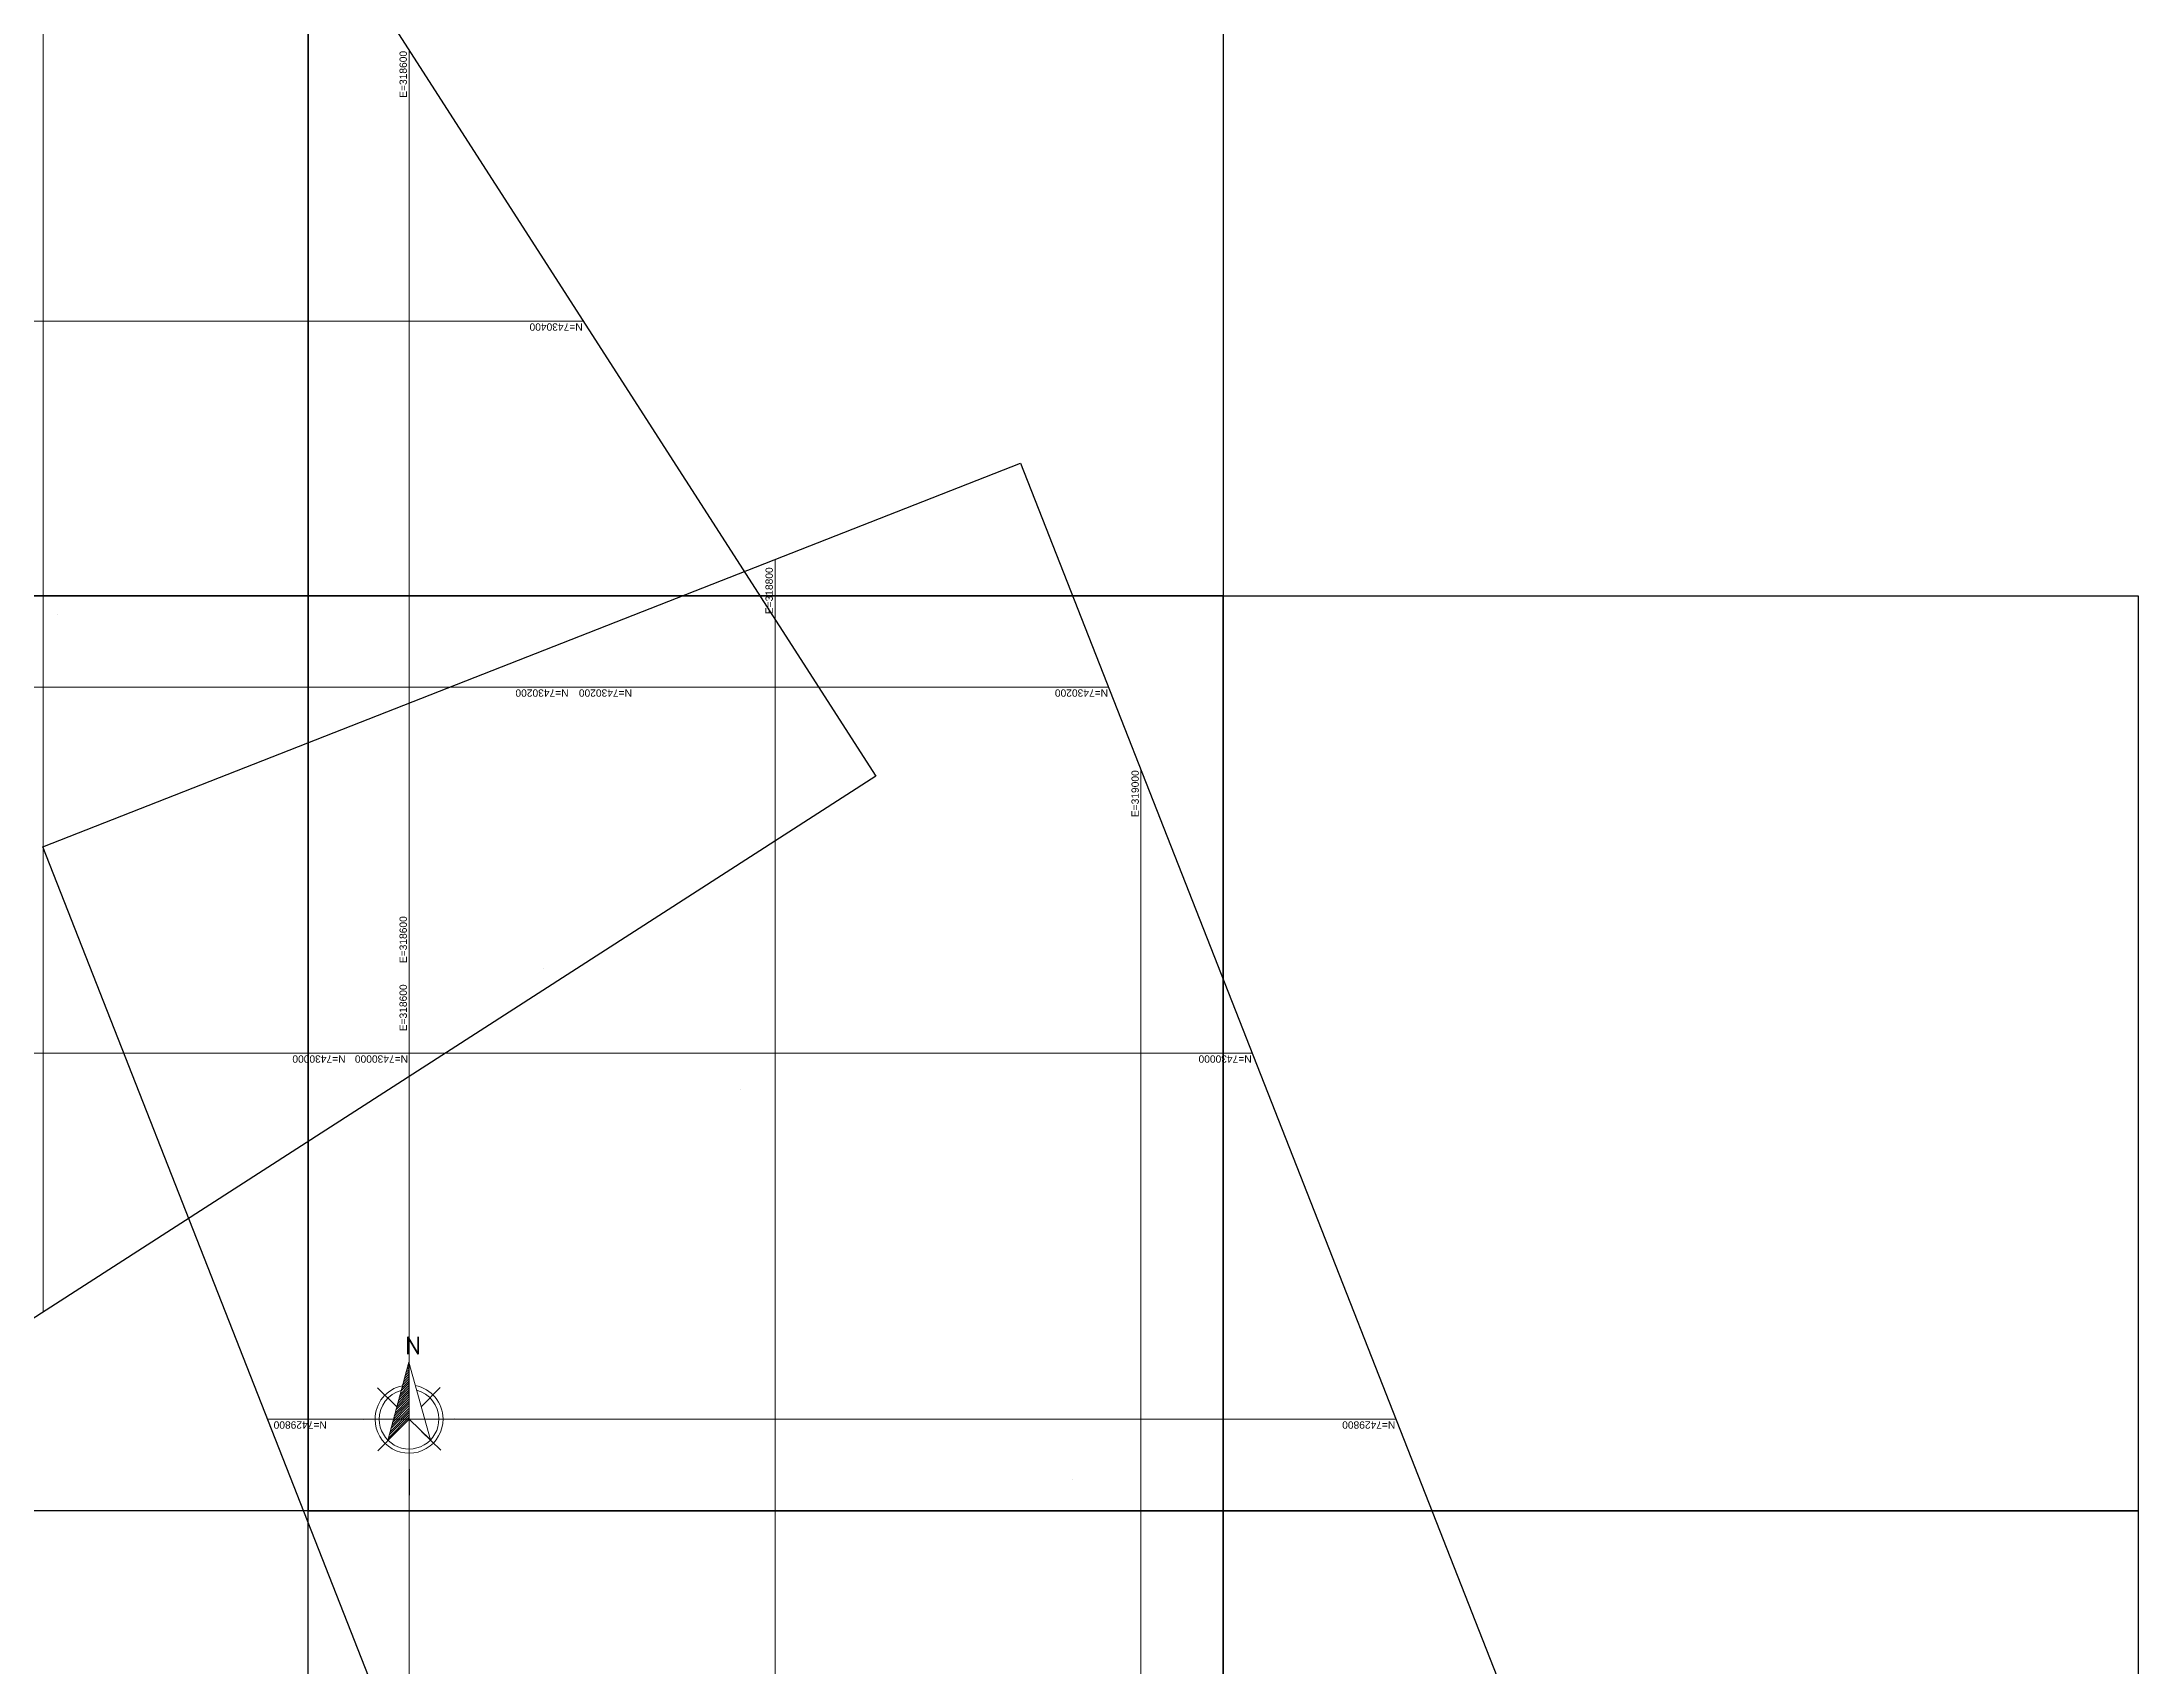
# Model space of a CAD drawing. Header units: metres. Extents: x 307545 to 341809, y 7387092 to 7434457.
# Drawn here: x 318399 to 319545, y 7429665 to 7430553 of the extents above; entities that cross this region are included whole.
import ezdxf
from ezdxf.enums import TextEntityAlignment as Align

# ---------------------------------------------------------------- set-up
doc = ezdxf.new("R2010")
doc.units = ezdxf.units.M
doc.header["$LTSCALE"] = 10
for name, color, linetype, lineweight in [('2 - TIC', 40, 'TIC_LINE', 30), ('A-NORTE', 2, 'Continuous', 9), ('F-VT-MALHA', 8, 'Continuous', 0)]:
    doc.layers.add(name, color=color, linetype=linetype, lineweight=lineweight)
doc.layers.add('A-IMAGENS', color=255, linetype='Continuous')
doc.layers.add('F-SC-MALHA-TXT', color=8, linetype='Continuous')
doc.layers.add('A-VIEWPORTS', color=2, linetype='Continuous', plot=False)
doc.styles.add('Arial', font='arial.ttf')
doc.styles.add('R200', font='simplex.shx', dxfattribs={"height": 5})
doc.styles.get("Standard").update_dxf_attribs({"font": 'arial.ttf'})
doc.linetypes.add('TIC_LINE', pattern='A,3.5,-0.25,["TIC",Standard,S=0.175,R=0,X=-0.05,Y=-0.1],-0.5', length=4.25)
doc.dimstyles.new('ISO-25', dxfattribs={"dimtxt": 2.5, "dimasz": 2.5, "dimexe": 1.25, "dimexo": 0.625, "dimtad": 1, "dimtxsty": 'Standard', "dimcen": 2.5, "dimadec": 0, "dimazin": 0, "dimtfac": 1, "dimtmove": 0, "dimatfit": 3, "dimfxl": 1, "dimarcsym": 0})
picture_1 = doc.add_image_def('image41.jpg', size_in_pixel=(5000, 5000))
picture_2 = doc.add_image_def('image44.jpg', size_in_pixel=(5000, 5000))
picture_3 = doc.add_image_def('image46.jpg', size_in_pixel=(5000, 5000))
picture_4 = doc.add_image_def('image47.jpg', size_in_pixel=(5000, 5000))
picture_5 = doc.add_image_def('image48.jpg', size_in_pixel=(5000, 5000))
picture_6 = doc.add_image_def('image49.jpg', size_in_pixel=(5000, 5000))
picture_7 = doc.add_image_def('image62.jpg', size_in_pixel=(5000, 5000))

# ---------------------------------------------------------------- blocks, each defined once
blk = doc.blocks.new('*U70')
at = {"layer": 'A-VIEWPORTS', "color": 2, "linetype": 'Continuous', "lineweight": -3}
blk.add_lwpolyline([(318893.1, 7428856.6), (318399.9, 7430112.7), (318934.2, 7430322.5), (319427.4, 7429066.3)], close=True, dxfattribs=at)
blk = doc.blocks.new('*X81')
at = {"color": 0}
for p, q in [((145.96, -414.6), (147.62, -412.94)), ((146.16, -413.87), (147.62, -412.41)), ((146.36, -413.14), (147.62, -411.88)), ((146.55, -412.41), (147.62, -411.35)), ((146.75, -411.68), (147.62, -410.82)), ((146.95, -410.95), (147.62, -410.29)), ((147.15, -410.22), (147.62, -409.76)), ((147.35, -409.49), (147.62, -409.23)), ((147.55, -408.76), (147.62, -408.7)), ((144.16, -421.17), (147.62, -417.71)), ((144.36, -420.44), (147.62, -417.18)), ((144.56, -419.71), (147.62, -416.65)), ((144.76, -418.98), (147.62, -416.12)), ((144.96, -418.25), (147.62, -415.59)), ((145.16, -417.52), (147.62, -415.06)), ((145.36, -416.79), (147.62, -414.53)), ((145.56, -416.06), (147.62, -414)), ((145.76, -415.33), (147.62, -413.47)), ((142.76, -426.28), (147.62, -421.42)), ((142.96, -425.55), (147.62, -420.89)), ((143.16, -424.82), (147.62, -420.36)), ((143.36, -424.09), (147.62, -419.83)), ((143.56, -423.36), (147.62, -419.3)), ((143.76, -422.63), (147.62, -418.77)), ((143.96, -421.9), (147.62, -418.24))]:
    blk.add_line(p, q, dxfattribs=at)
blk = doc.blocks.new('NORTE')
at = {"layer": 'A-NORTE'}
for p, q in [((0, 72.7), (0, 35.2)), ((-6.7, 48.2), (-17.2, 58.7)), ((6.7, 48.2), (17.2, 58.7)), ((-8.5, 41.5), (-24.7, 41.5)), ((-6.7, 34.8), (-17.2, 24.4)), ((6.7, 34.8), (17.2, 24.4)), ((8.5, 41.5), (24.7, 41.5)), ((0, 28.7), (0, 0))]:
    blk.add_line(p, q, dxfattribs=at)
blk.add_lwpolyline([(-11.7, 30), (0, 72.7), (11.6, 30.1), (0, 41.5), (-11.7, 30)], dxfattribs=at)
for points in [[(-18.6, 41.5, 1), (18.6, 41.5, 0.359415), (3.5, 59.8, 1)], [(-3.5, 59.8, 0.359415), (-18.6, 41.5, 1)]]:
    blk.add_lwpolyline(points, format="xyb", dxfattribs=at)
for start, end in [(105.027, 180), (0, 74.973), (180, 0)]:
    blk.add_arc((0, 41.5), 16.3, start, end, dxfattribs=at)
at = {"layer": 'A-NORTE', "xscale": 2.329019315242768, "yscale": 2.329019315242768, "zscale": 2.329019315242768}
blk.add_blockref('*X81', (-343.8, 1024.1), dxfattribs=at)
at = {"layer": 'A-NORTE', "style": 'R200'}
blk.add_attdef('N', (-2, 77), '', height=9.44, dxfattribs=at)

msp = doc.modelspace()

# ---------------------------------------------------------------- linework, layer by layer
at = {"layer": 'A-VIEWPORTS', "color": 2, "linetype": 'Continuous', "lineweight": -3}
msp.add_lwpolyline([(318372.4, 7429840.8), (317642.4, 7430975.8), (318125.2, 7431286.3), (318855.1, 7430151.3)], close=True, dxfattribs=at)
at = {"layer": 'F-VT-MALHA'}
for p, q in [((318400, 7429858.5), (318400, 7430859)), ((318600, 7430048.9), (318600, 7430548)), ((318012.7, 7430400), (318695.2, 7430400)), ((318800, 7430269.8), (318800, 7429093.7)), ((318141.3, 7430200), (318692.5, 7430200)), ((318692.5, 7430200), (318982.3, 7430200)), ((319000, 7429006), (319000, 7430154.9)), ((318600, 7430048.9), (318600, 7429603.1)), ((318270, 7430000), (318570.1, 7430000)), ((318570.1, 7430000), (319060.8, 7430000)), ((318522.7, 7429800), (319139.3, 7429800))]:
    msp.add_line(p, q, dxfattribs=at)

# ---------------------------------------------------------------- block references
at = {"layer": 'A-NORTE', "rotation": 0.3942012420536032}
msp.add_blockref('NORTE', (318600.3, 7429758.5), dxfattribs=at).add_auto_attribs({'N': 'N'})
at = {"layer": 'A-VIEWPORTS', "color": 2, "linetype": 'Continuous', "lineweight": -3}
msp.add_blockref('*U70', (0, 0), dxfattribs=at)

# ---------------------------------------------------------------- texts
at = {"layer": 'F-SC-MALHA-TXT', "style": 'Arial'}
for s, rotation, p in [('E=318600', 90, (318600, 7430547.7)), ('E=318800', 90, (318800, 7430265.5)), ('N=7430200', 180, (318692.8, 7430200)), ('E=319000', 90, (319000, 7430154.6)), ('E=318600', 90, (318600, 7430037.6)), ('N=7430000', 180, (318570.4, 7430000)), ('N=7429800', 180, (318526, 7429800))]:
    msp.add_text(s, height=4, rotation=rotation, dxfattribs=at).set_placement(p, align=Align.BOTTOM_RIGHT)
for s, rotation, p in [('N=7430400', 180, (318694.9, 7430400)), ('N=7430200', 180, (318687.2, 7430200)), ('N=7430200', 180, (318982, 7430200)), ('E=318600', 90, (318600, 7430049.2)), ('N=7430000', 180, (318565.3, 7430000)), ('N=7430000', 180, (319060.5, 7430000)), ('N=7429800', 180, (319139, 7429800))]:
    msp.add_text(s, height=4, rotation=rotation, dxfattribs=at).set_placement(p, align=Align.BOTTOM_LEFT)

# ---------------------------------------------------------------- pictures from other files: only their frames are drawn
at = {"layer": 'A-IMAGENS', "transparency": 33554687}
image = msp.add_image(picture_1, insert=(318044.9, 7430250), size_in_units=(500, 500), dxfattribs=dict(at, brightness=90))
image.dxf.flags = 6
image = msp.add_image(picture_7, insert=(318544.9, 7430250), size_in_units=(500, 500), dxfattribs=dict(at, brightness=90))
image.dxf.flags = 6
image = msp.add_image(picture_4, insert=(318044.9, 7429750), size_in_units=(500, 500), dxfattribs=dict(at, brightness=90))
image.dxf.flags = 6
image = msp.add_image(picture_3, insert=(318544.9, 7429750), size_in_units=(500, 500), dxfattribs=dict(at, brightness=90))
image.dxf.flags = 6
image = msp.add_image(picture_5, insert=(319044.9, 7429750), size_in_units=(500, 500), dxfattribs=dict(at, brightness=90))
image.dxf.flags = 6
image = msp.add_image(picture_2, insert=(318544.9, 7429250), size_in_units=(500, 500), dxfattribs=dict(at, brightness=90))
image.dxf.flags = 6
image = msp.add_image(picture_6, insert=(319044.9, 7429250), size_in_units=(500, 500), dxfattribs=dict(at, brightness=90))
image.dxf.flags = 6

# ---------------------------------------------------------------- leaders
at = {"layer": '2 - TIC', "color": 40, "linetype": 'TIC_LINE', "lineweight": 30}
for points in [[(318407.8, 7430239.5), (318407.8, 7430239.5)], [(318673.6, 7430046.5), (318673.6, 7430046.5)], [(318781.4, 7429980.1), (318781.4, 7429980.1)], [(318962.6, 7429766.9), (318962.6, 7429766.8)]]:
    msp.add_leader(points, dimstyle='ISO-25', override={"dimscale": 1, "dimasz": 0.01}, dxfattribs=at)

doc.saveas('drawing.dxf')
